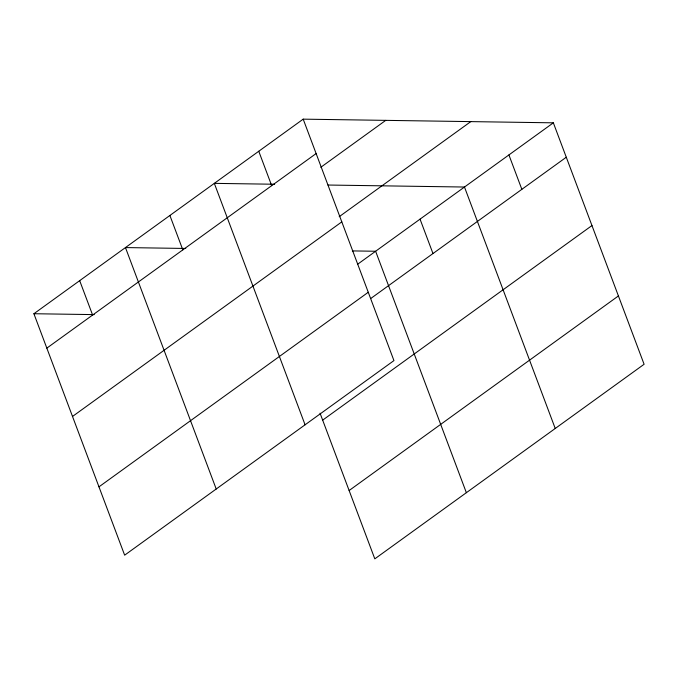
<?xml version="1.0" encoding="UTF-8"?>
<svg xmlns="http://www.w3.org/2000/svg" width="678" height="678" viewBox="0 0 678 678"><rect width="100%" height="100%" fill="white"/><g stroke="black" fill="none" stroke-linecap="round" stroke-linejoin="round"><path stroke-width="1.02" d="M303.193 119.15L393.943 360.594L124.65 555.172L33.9 313.728L303.193 119.15L553.35 122.828L644.1 364.272L374.807 558.85L320.058 413.199M46.833 348.128L316.126 153.559M320.804 167.288L385.748 120.362M339.203 216.697L470.795 121.616M72.512 416.453L341.805 221.876M357.806 264.115L553.35 122.828M98.971 486.846L368.264 292.269M370.739 298.515L566.283 157.228M322.669 420.131L591.962 225.554M349.128 490.525L618.421 295.947M274.649 184.246L214.324 183.365L305.083 424.801M327.991 185.035L464.481 187.035L555.231 428.479M185.789 248.462L125.464 247.572L216.214 489.016M352.331 250.911L375.612 251.25L466.362 492.694M33.9 313.728L94.225 314.617M508.915 154.931L521.848 189.332M420.046 219.147L432.979 253.547M258.759 151.253L271.692 185.662M169.89 215.468L182.823 249.868M79.682 280.65L92.615 315.05"/></g></svg>
